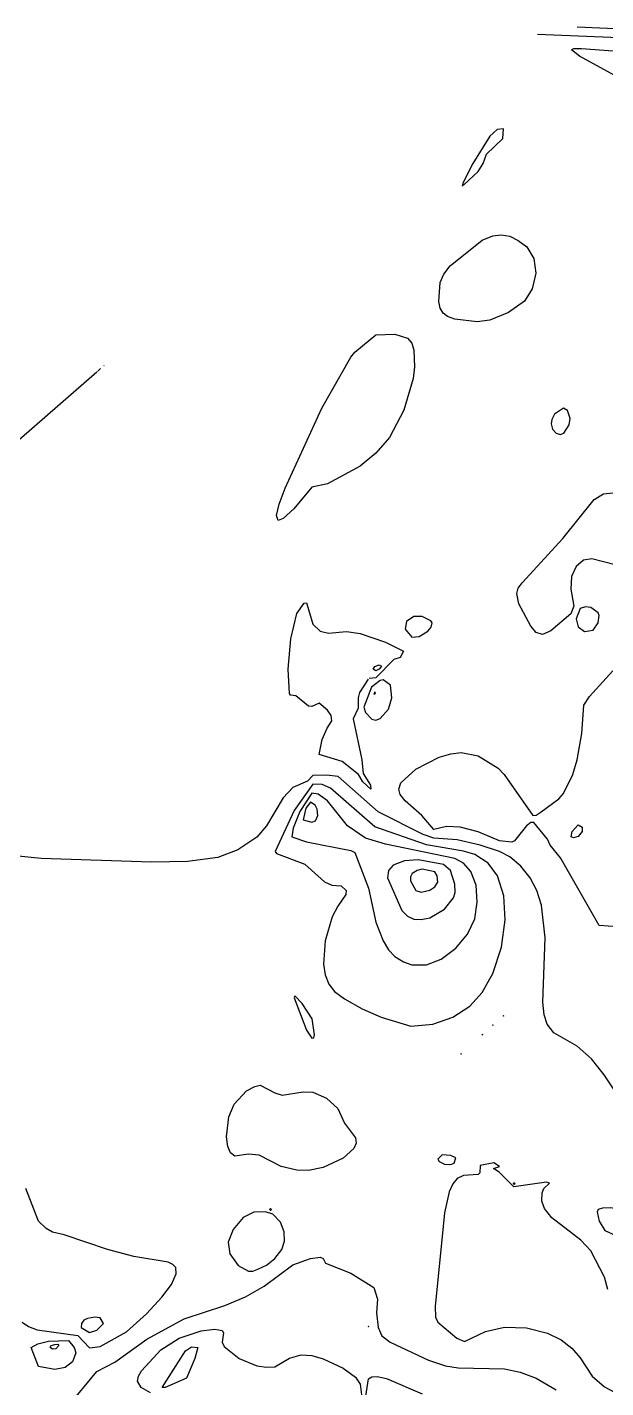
# Model space of a CAD drawing. Header units: inches. Extents: x 2608994 to 2618701, y 1261813 to 1271655.
# Drawn here: x 2610810 to 2611469, y 1269394 to 1270945 of the extents above; entities that cross this region are included whole.
import ezdxf

# ---------------------------------------------------------------- set-up
doc = ezdxf.new("R2010")
doc.units = ezdxf.units.IN
doc.header["$MEASUREMENT"] = 0

msp = doc.modelspace()

# ---------------------------------------------------------------- linework, layer by layer
for points, elevation in [([(2611661.2, 1270925.3), (2611391.8, 1270936.3)], 238), ([(2612718.8, 1269467.9), (2612699.5, 1269548.3), (2612666.9, 1269651.5), (2612634.1, 1269742.7), (2612599.7, 1269821.9), (2612567.2, 1269888.2), (2612507.3, 1269999.5), (2612478.4, 1270050.4), (2612456.4, 1270084.7), (2612450.3, 1270097.9), (2612437.3, 1270180.7), (2612420.9, 1270263.5), (2612382.4, 1270435.1), (2612357.4, 1270535.9), (2612331.2, 1270575.5), (2612306.8, 1270605.3), (2612073.7, 1270763.9), (2611992.4, 1270809.2), (2611772.4, 1270915.1), (2611724.8, 1270924.6), (2611644.4, 1270935.4), (2611437, 1270944.5)], 239), ([(2611487.2, 1270885.5), (2611439.5, 1270911.5), (2611430.4, 1270918.7), (2611433.2, 1270920.3), (2611441.6, 1270920.2), (2611565.2, 1270911)], 238), ([(2611307.7, 1270765.1), (2611324, 1270780.2), (2611329.9, 1270789.1), (2611333.6, 1270799.9), (2611352.2, 1270817.9), (2611352.8, 1270828.8), (2611345.6, 1270828.1), (2611337.2, 1270820.5), (2611317.9, 1270789.1), (2611307.1, 1270767.5), (2611306.3, 1270765.1), (2611307.7, 1270765.1)], 237), ([(2611306, 1270763.9), (2611306.1, 1270763.9), (2611306, 1270764.2), (2611306, 1270763.9), (2611306, 1270763.9)], 237), ([(2611297.6, 1270611.9), (2611289.2, 1270615), (2611284.2, 1270618.7), (2611280.8, 1270624.3), (2611279.1, 1270631.9), (2611280.8, 1270653.5), (2611285.1, 1270663.1), (2611292.2, 1270672.7), (2611328.8, 1270701.9), (2611340.8, 1270707), (2611350.4, 1270708), (2611360, 1270706.4), (2611369.6, 1270701.6), (2611379.4, 1270694.3), (2611387.4, 1270681.1), (2611389.6, 1270664.3), (2611385.5, 1270646.3), (2611376.8, 1270632.6), (2611358.8, 1270619.5), (2611337.2, 1270610.8), (2611322.8, 1270608.7), (2611297.6, 1270611.9)], 238), ([(2611102, 1270385), (2611096, 1270382.5), (2611094.3, 1270388.3), (2611097.2, 1270401), (2611104.2, 1270419.5), (2611146.1, 1270510.7), (2611178.8, 1270568.7), (2611183.6, 1270574.3), (2611207.6, 1270593.9), (2611229.2, 1270594.9), (2611243.6, 1270590.1), (2611248.4, 1270584.4), (2611250.6, 1270576.7), (2611251.6, 1270557.5), (2611250.1, 1270544.3), (2611239.3, 1270508.3), (2611223.2, 1270477), (2611207.4, 1270459.1), (2611189.6, 1270444.5), (2611152.4, 1270424.5), (2611134.4, 1270420.6), (2611114, 1270395.7), (2611102, 1270385)], 238), ([(2610643.6, 1270337.9), (2610889.7, 1270552.1)], 237), ([(2610890.2, 1270552.4), (2610891.3, 1270553.3)], 237), ([(2610891.4, 1270553.4), (2610893.9, 1270555.7)], 237), ([(2610897.4, 1270558.7), (2610898.1, 1270559.3)], 237), ([(2611421.8, 1270481.9), (2611427.6, 1270491.5), (2611428.7, 1270498.7), (2611426, 1270507.7), (2611421.2, 1270510.5), (2611411, 1270503.5), (2611407.9, 1270497.5), (2611407.4, 1270492.7), (2611408.9, 1270486.7), (2611412.8, 1270482), (2611417.6, 1270480.7), (2611421.8, 1270481.9)], 237), ([(2611480.1, 1270331.9), (2611453.6, 1270339), (2611444, 1270337.4), (2611435.6, 1270330.1), (2611430.5, 1270318.7), (2611429.5, 1270304.3), (2611433, 1270285.1), (2611429.6, 1270276.1), (2611406.8, 1270257), (2611397.2, 1270252.6), (2611390, 1270255.1), (2611384, 1270262), (2611370.5, 1270287.5), (2611368, 1270299.5), (2611369.8, 1270305.5), (2611374, 1270311.5), (2611420.6, 1270361.9), (2611456.1, 1270406.3), (2611466.8, 1270412.8), (2611484.8, 1270414.9)], 238), ([(2611198.7, 1270201.7), (2611189, 1270186.7), (2611187.5, 1270180.7), (2611187.5, 1270168.7), (2611181.8, 1270156.7), (2611191.4, 1270109.9), (2611192.9, 1270094.3), (2611201.2, 1270081.1), (2611201.6, 1270076.4), (2611192.8, 1270084.7), (2611187.9, 1270093.1), (2611169.2, 1270108.1), (2611142.8, 1270115.9), (2611146.4, 1270133.1), (2611151.9, 1270145.9), (2611157.5, 1270154.3), (2611156.6, 1270160.3), (2611152.5, 1270166.3), (2611142.8, 1270174.3), (2611134.4, 1270170.6), (2611130.8, 1270171.2), (2611116.4, 1270182.9), (2611110.4, 1270183.7), (2611109.2, 1270185.3), (2611107.7, 1270213.1), (2611110.5, 1270247.9), (2611117.6, 1270276.7), (2611126, 1270288.3), (2611128.4, 1270288.7), (2611128.9, 1270287.5), (2611135.6, 1270264.6), (2611144, 1270256.4), (2611153.6, 1270254.3), (2611174, 1270255.9), (2611189.6, 1270253.8), (2611218.4, 1270244), (2611239.1, 1270233.5), (2611235.2, 1270226.6), (2611228, 1270224.1), (2611207.6, 1270203.3), (2611199.8, 1270202.7)], 238), ([(2611454.9, 1270257.5), (2611460.7, 1270265.9), (2611461.9, 1270274.3), (2611460.8, 1270277.4), (2611452.4, 1270283.5), (2611446.4, 1270284.1), (2611440.4, 1270282.4), (2611435.8, 1270270.7), (2611438, 1270261.4), (2611445.2, 1270255.9), (2611454.9, 1270257.5)], 237), ([(2611256.8, 1270250.5), (2611266.8, 1270256.3), (2611270.5, 1270261.1), (2611271.6, 1270265.9), (2611270, 1270268.4), (2611260.4, 1270273.1), (2611250.8, 1270273.2), (2611242.4, 1270267.4), (2611240.7, 1270258.7), (2611248.4, 1270249.8), (2611256.8, 1270250.5)], 237), ([(2611211.3, 1270213.1), (2611207.6, 1270211.4), (2611204.4, 1270213.1), (2611206.4, 1270216.1), (2611211.2, 1270218.1), (2611213.9, 1270216.7), (2611211.3, 1270213.1)], 239), ([(2611482.4, 1269919.7), (2611462, 1269921.1), (2611417.7, 1269998.3), (2611406.1, 1270012.7), (2611403.2, 1270019.6), (2611387.6, 1270038.6), (2611384, 1270038.5), (2611379.2, 1270034.8), (2611365.5, 1270017.5), (2611362.4, 1270015.9), (2611348.2, 1270017.5), (2611324, 1270027.7), (2611303.6, 1270033.1), (2611288, 1270033.8), (2611273.6, 1270030.5), (2611259.8, 1270046.3), (2611240.7, 1270063.1), (2611235.2, 1270070.3), (2611233.7, 1270076.3), (2611235.8, 1270083.5), (2611253.2, 1270099.2), (2611279.6, 1270113.1), (2611292.8, 1270116.8), (2611304.8, 1270118.2), (2611324, 1270114.6), (2611346.8, 1270100.3), (2611353.6, 1270093.1), (2611386.4, 1270046.5), (2611390, 1270046.8), (2611396, 1270050.7), (2611416.1, 1270065.5), (2611421.2, 1270071.4), (2611431.9, 1270093.1), (2611437, 1270109.9), (2611442.3, 1270139.9), (2611444.5, 1270172.3), (2611451, 1270181.9), (2611477.6, 1270211.4)], 238), ([(2611212.4, 1270157.1), (2611221.8, 1270167.5), (2611225.7, 1270180.7), (2611224.2, 1270195.1), (2611216, 1270201), (2611212.4, 1270200.2), (2611202.5, 1270192.7), (2611193.8, 1270169.9), (2611195.6, 1270163.8), (2611202.8, 1270156.1), (2611207.6, 1270155.1), (2611212.4, 1270157.1)], 237), ([(2611206.4, 1270184.8), (2611206.9, 1270186.7), (2611206.4, 1270187), (2611205.2, 1270185.5), (2611206.4, 1270184.8)], 236), ([(2611481.9, 1269729.5), (2611467.5, 1269751.1), (2611453.2, 1269769.1), (2611436.8, 1269783.7), (2611410.4, 1269798.8), (2611402.8, 1269808.7), (2611399.4, 1269819.5), (2611397.7, 1269833.9), (2611400.4, 1269907.1), (2611396.3, 1269944.3), (2611390.9, 1269961.1), (2611383.3, 1269975.5), (2611372.8, 1269988.7), (2611360, 1269999.5), (2611348.5, 1270005.5), (2611326.4, 1270012.6), (2611300, 1270018.6), (2611273.6, 1270020.6), (2611261.4, 1270024.7), (2611210, 1270050.5), (2611164.4, 1270090.9), (2611151.2, 1270092.6), (2611135.6, 1270092.1), (2611129.6, 1270085.4), (2611112.8, 1270078.2), (2611101.8, 1270066.7), (2611082.8, 1270034.6), (2611072, 1270021.8), (2611050.4, 1270007.5), (2611027.6, 1269998.5), (2610992.8, 1269993.9), (2610952, 1269993.4), (2610826, 1269997.5), (2610792.4, 1270000.9)], 237), ([(2611272.4, 1269808.9), (2611295.2, 1269816.9), (2611314.4, 1269829.1), (2611328.8, 1269844.9), (2611340.7, 1269866.3), (2611350.5, 1269896.3), (2611354.9, 1269927.5), (2611353.4, 1269955.1), (2611346.2, 1269977.9), (2611335.6, 1269992.3), (2611320.2, 1270001.9), (2611307.2, 1270006), (2611265.2, 1270013.2), (2611206.4, 1270033.6), (2611156, 1270077.5), (2611146.4, 1270081.8), (2611135.6, 1270082.1), (2611114.5, 1270052.3), (2611092.8, 1270005.5), (2611094.1, 1270003.1), (2611126.7, 1269991.1), (2611148.8, 1269970.8), (2611157.2, 1269967.2), (2611168, 1269966.3), (2611173.8, 1269961.1), (2611173.1, 1269956.3), (2611164, 1269943.1), (2611157.9, 1269931.1), (2611149.7, 1269903.5), (2611147.7, 1269877.1), (2611149.9, 1269865.1), (2611153.9, 1269854.3), (2611160.5, 1269845.9), (2611171.9, 1269837.5), (2611192, 1269826.2), (2611213.6, 1269816.7), (2611247.2, 1269806.6), (2611272.4, 1269808.9)], 236), ([(2611248.4, 1269876.5), (2611265.2, 1269876.5), (2611282, 1269882.7), (2611298.8, 1269895.2), (2611312, 1269911.1), (2611320.1, 1269928.7), (2611323, 1269947.9), (2611321.6, 1269967.1), (2611315.7, 1269982.7), (2611307.5, 1269992.3), (2611297.6, 1269997.4), (2611218.4, 1270013.8), (2611195.6, 1270020.5), (2611175.2, 1270034.8), (2611152.3, 1270063.1), (2611141.6, 1270070.6), (2611134.4, 1270071.9), (2611120.8, 1270051.1), (2611113.1, 1270031.9), (2611111.6, 1270022.3), (2611128.4, 1270016.5), (2611178.8, 1270006.6), (2611183.6, 1270004.3), (2611199.1, 1269963.5), (2611207.4, 1269925.1), (2611215.8, 1269903.5), (2611222, 1269893.3), (2611229.2, 1269885.7), (2611238.8, 1269879.7), (2611248.4, 1269876.5)], 235), ([(2611138.6, 1270040.3), (2611141.2, 1270046.3), (2611140.6, 1270053.5), (2611138.3, 1270058.3), (2611133.2, 1270061.8), (2611127.7, 1270054.7), (2611124.8, 1270041.5), (2611134.4, 1270038.8), (2611138.6, 1270040.3)], 234), ([(2611432.7, 1270021.1), (2611430.2, 1270022.3), (2611431.3, 1270028.3), (2611438, 1270036), (2611442.5, 1270033.1), (2611442.6, 1270028.3), (2611438, 1270022.7), (2611432.7, 1270021.1)], 239), ([(2611268.8, 1269930), (2611285.6, 1269939.6), (2611296.1, 1269952.7), (2611297.8, 1269958.7), (2611297.6, 1269968.3), (2611292.6, 1269983.9), (2611284.4, 1269990.5), (2611255.6, 1269995.9), (2611240, 1269994.9), (2611227.2, 1269989.9), (2611221.8, 1269983.9), (2611220.6, 1269975.5), (2611237.2, 1269938.3), (2611243.6, 1269931.7), (2611250.8, 1269928.5), (2611259.2, 1269927.9), (2611268.8, 1269930)], 234), ([(2611268.8, 1269961.3), (2611274.8, 1269965.3), (2611278.1, 1269970.7), (2611277.4, 1269977.9), (2611274.8, 1269982.4), (2611260.4, 1269985.4), (2611254.4, 1269983.9), (2611248.7, 1269980.3), (2611246.8, 1269976.7), (2611247.1, 1269971.9), (2611253.2, 1269961.2), (2611259.2, 1269959), (2611268.8, 1269961.3)], 233), ([(2611134.4, 1269792.7), (2611136.9, 1269793.1), (2611137.5, 1269796.7), (2611134.9, 1269814.7), (2611123.6, 1269832.3), (2611115.2, 1269841), (2611114.3, 1269838.7), (2611128.4, 1269802), (2611134.4, 1269792.7)], 236), ([(2611352.8, 1269817.9), (2611352.4, 1269818.3), (2611352.8, 1269818.8), (2611353.2, 1269818.3), (2611352.8, 1269817.9)], 237), ([(2611340.8, 1269807.1), (2611340.4, 1269807.5), (2611340.8, 1269807.9), (2611341.2, 1269807.5), (2611340.8, 1269807.1)], 237), ([(2611328.8, 1269796.4), (2611328.5, 1269796.7), (2611328.8, 1269797.1), (2611329.2, 1269796.7), (2611328.8, 1269796.4)], 237), ([(2611304.8, 1269774.7), (2611304.4, 1269775.1), (2611304.8, 1269775.5), (2611305.2, 1269775.1), (2611304.8, 1269774.7)], 237), ([(2611117.6, 1269642.6), (2611099.6, 1269646.5), (2611074.4, 1269659.4), (2611062.4, 1269660.6), (2611046.8, 1269658.3), (2611041.7, 1269662.3), (2611038.7, 1269669.5), (2611037.2, 1269680.3), (2611039.8, 1269703.1), (2611045.9, 1269717.5), (2611060, 1269732.7), (2611069.6, 1269737.8), (2611075.6, 1269739.2), (2611092.4, 1269730.6), (2611100.8, 1269728), (2611124.8, 1269731.7), (2611135.6, 1269731.3), (2611151.2, 1269724.6), (2611164.3, 1269712.7), (2611171.9, 1269695.9), (2611184.4, 1269679.1), (2611184.9, 1269673.1), (2611182.3, 1269667.1), (2611170.4, 1269655.9), (2611147.6, 1269645.5), (2611130.8, 1269641.9), (2611117.6, 1269642.6)], 237), ([(2611471.9, 1269506.3), (2611468, 1269520.6), (2611452.5, 1269550.7), (2611441.1, 1269562.7), (2611408, 1269588.2), (2611399.6, 1269598.6), (2611396.6, 1269607.1), (2611397, 1269616.7), (2611398.9, 1269621.5), (2611405.4, 1269627.5), (2611402, 1269628.7), (2611364.8, 1269623.4), (2611348, 1269640.3), (2611341.4, 1269644.3), (2611348.3, 1269646.7), (2611342, 1269650.7), (2611326.5, 1269647.9), (2611326, 1269639.5), (2611324, 1269637.6), (2611307.2, 1269636.4), (2611300, 1269632.9), (2611295.2, 1269626.9), (2611291, 1269617.9), (2611285.6, 1269593.7), (2611274.9, 1269487.1), (2611275.3, 1269475.1), (2611278.2, 1269469.1), (2611299.7, 1269451.1), (2611308.4, 1269447.3), (2611332.4, 1269458.7), (2611354, 1269463.4), (2611379.2, 1269462.8), (2611403.2, 1269456.7), (2611418.8, 1269449), (2611430.8, 1269439.7), (2611440.4, 1269428.8), (2611454, 1269407.9), (2611468, 1269395.6), (2611501.6, 1269377.7)], 236), ([(2611296.9, 1269650.3), (2611298.5, 1269656.3), (2611292.8, 1269659.3), (2611283.2, 1269659.9), (2611278, 1269655.1), (2611279.6, 1269652.3), (2611285.6, 1269649.4), (2611292.8, 1269648.7), (2611296.9, 1269650.3)], 236), ([(2610893.2, 1269441.7), (2610923.4, 1269458.3), (2610946, 1269478.7), (2610963.7, 1269497.9), (2610974.5, 1269512.3), (2610980.1, 1269524.3), (2610979.6, 1269531.5), (2610976.2, 1269535.1), (2610970.7, 1269537.5), (2610931.6, 1269544), (2610901.7, 1269551.9), (2610852.4, 1269568.7), (2610839.2, 1269571.8), (2610831.8, 1269575.9), (2610823.1, 1269584.3), (2610808.7, 1269621.5)], 236), ([(2611364.8, 1269625.9), (2611364.3, 1269627.5), (2611364.8, 1269628.2), (2611365.9, 1269626.3), (2611364.8, 1269625.9)], 237), ([(2611073.2, 1269529.5), (2611082.8, 1269534), (2611092.4, 1269541.7), (2611100.3, 1269551.9), (2611103.4, 1269561.5), (2611103.1, 1269572.3), (2611098.9, 1269583.1), (2611090, 1269592.3), (2611081.6, 1269595), (2611068.4, 1269594.6), (2611056.4, 1269588.3), (2611044.9, 1269574.7), (2611039.4, 1269560.3), (2611041.1, 1269547.1), (2611050.5, 1269533.9), (2611062.4, 1269527.3), (2611067.2, 1269527.2), (2611073.2, 1269529.5)], 236), ([(2611087.6, 1269596.4), (2611088.7, 1269597.5), (2611087.6, 1269598.6), (2611086.5, 1269597.5), (2611087.6, 1269596.4)], 236), ([(2611490.8, 1269570.3), (2611499.2, 1269575.5), (2611510.6, 1269592.7), (2611475.2, 1269599.4), (2611465.6, 1269599.3), (2611460.6, 1269597.5), (2611459.8, 1269595.1), (2611462, 1269584.3), (2611468.2, 1269573.5), (2611480, 1269568.5), (2611490.8, 1269570.3)], 236), ([(2610853.5, 1269369.5), (2610889.6, 1269413.1), (2610910, 1269423.6), (2610946.5, 1269449.9), (2610989.2, 1269473.1), (2611035.3, 1269488.3), (2611058.8, 1269498.2), (2611080.4, 1269510.4), (2611112.8, 1269534.6), (2611133.2, 1269541.9), (2611144, 1269543.4), (2611147.6, 1269541.8), (2611150, 1269536.6), (2611178.8, 1269525.1), (2611205.2, 1269508.7), (2611209.5, 1269495.5), (2611208.2, 1269479.9), (2611210, 1269463.2), (2611214.2, 1269453.5), (2611223.9, 1269446.3), (2611267.3, 1269425.9), (2611286.8, 1269419.4), (2611301.2, 1269417.2), (2611354, 1269415.9), (2611372, 1269412.1), (2611390, 1269405.3), (2611412.8, 1269392.3)], 237), ([(2610804.7, 1269469.1), (2610811.8, 1269464.3), (2610821.6, 1269460.7), (2610868, 1269454), (2610881.2, 1269439.9), (2610893.2, 1269441.7)], 236), ([(2610889.6, 1269460), (2610897, 1269467.9), (2610893.2, 1269474), (2610887.2, 1269475), (2610878.8, 1269473.6), (2610874.6, 1269471.5), (2610872, 1269467.9), (2610871.8, 1269463.1), (2610881.2, 1269457.4), (2610889.6, 1269460)], 235), ([(2611199.2, 1269463.8), (2611198.8, 1269464.3), (2611199.2, 1269464.7), (2611199.3, 1269464.3), (2611199.2, 1269463.8)], 238), ([(2610853.6, 1269417.7), (2610841.6, 1269415.2), (2610823.2, 1269418.7), (2610814.7, 1269440.3), (2610822.4, 1269444.5), (2610834.4, 1269447.7), (2610857.2, 1269448.4), (2610863.9, 1269440.3), (2610865.8, 1269434.3), (2610862, 1269424), (2610853.6, 1269417.7)], 237), ([(2610950.8, 1269388.9), (2610940, 1269394.7), (2610936.1, 1269401.9), (2610937.1, 1269407.9), (2610940.4, 1269413.9), (2610962.5, 1269437.9), (2610983.5, 1269451.1), (2611008.4, 1269459.2), (2611024, 1269461.4), (2611032.4, 1269459.9), (2611033.8, 1269457.1), (2611032.4, 1269446.3), (2611034.8, 1269441.4), (2611051.6, 1269427.7), (2611072, 1269419.6), (2611082.8, 1269418), (2611092.4, 1269418.5), (2611109.2, 1269428.3), (2611122.4, 1269432.1), (2611134.4, 1269431.1), (2611147.6, 1269427.5), (2611170.4, 1269416.7), (2611184.2, 1269406.7), (2611189.6, 1269398.8), (2611191.1, 1269386.3)], 238), ([(2610836.6, 1269440.3), (2610837.7, 1269442.7), (2610841.6, 1269443.9), (2610845.2, 1269444.1), (2610846.2, 1269442.7), (2610842.8, 1269438.7), (2610839.2, 1269438.5), (2610836.6, 1269440.3)], 238), ([(2610964, 1269394.7), (2610990.5, 1269436.7), (2610997.6, 1269441.1), (2611004.7, 1269440.3), (2611001.2, 1269428), (2610991.7, 1269405.5), (2610967.4, 1269394.7), (2610964, 1269394.7)], 239), ([(2611195.9, 1269385.1), (2611199.2, 1269404.6), (2611202.8, 1269406.8), (2611208.8, 1269407.2), (2611219.6, 1269405.2), (2611260.4, 1269387.5)], 238)]:
    msp.add_lwpolyline(points, dxfattribs=dict(elevation=elevation))

doc.saveas('drawing.dxf')
